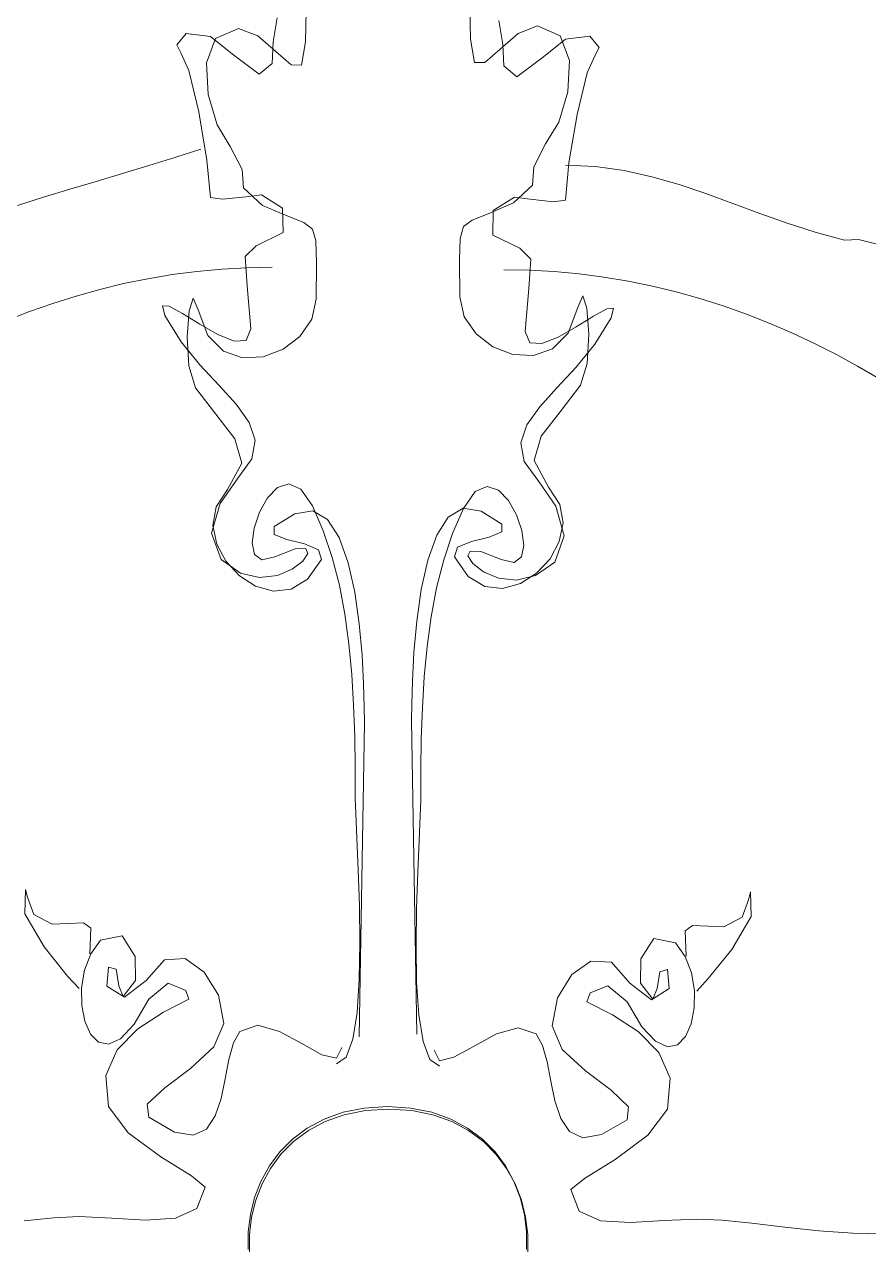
# Model space of a CAD drawing. Header units: centimetres. Extents: x -377343 to 693706, y 194584 to 813780.
# Drawn here: x 152493 to 152528.4, y 498007.1 to 498058.4 of the extents above; entities that cross this region are included whole.
import ezdxf

# ---------------------------------------------------------------- set-up
doc = ezdxf.new("R2010")
doc.units = ezdxf.units.CM
doc.layers.add('PIPA', color=11, linetype='Continuous')
doc.layers.add('TEXT', color=7, linetype='Continuous')

msp = doc.modelspace()

# ---------------------------------------------------------------- linework, layer by layer
at = {"layer": 'PIPA', "lineweight": 35, "extrusion": (0, 0.816497, 0.57735), "elevation": 193451.324}
msp.add_lwpolyline([(-421704.212, -325591.681), (-159560.265, -63447.734), (377343.333, -600351.331), (-158232.47, -1135927.133), (-693706.405, -600453.199), (-454216.825, -360963.619)], dxfattribs=at)
at = {"layer": 'TEXT', "color": 2, "linetype": 'Continuous', "lineweight": 13}
for p, q in [((152503.571, 498058.677), (152503.4, 498057.672)), ((152503.571, 498058.677), (152503.4, 498057.672)), ((152504.751, 498057.674), (152504.779, 498058.959)), ((152504.751, 498057.674), (152504.779, 498058.959)), ((152511.687, 498057.78), (152511.66, 498059.065)), ((152511.687, 498057.78), (152511.66, 498059.065)), ((152500.982, 498057.819), (152501.936, 498058.237)), ((152500.982, 498057.819), (152501.936, 498058.237)), ((152501.936, 498058.237), (152502.748, 498057.919)), ((152501.936, 498058.237), (152502.748, 498057.919)), ((152512.867, 498058.571), (152513.038, 498057.566)), ((152512.867, 498058.571), (152513.038, 498057.566)), ((152514.502, 498058.343), (152513.691, 498058.025)), ((152514.502, 498058.343), (152513.691, 498058.025)), ((152515.456, 498057.925), (152514.502, 498058.343)), ((152515.456, 498057.925), (152514.502, 498058.343)), ((152499.742, 498058.018), (152499.346, 498057.542)), ((152499.742, 498058.018), (152499.346, 498057.542)), ((152500.764, 498057.893), (152499.742, 498058.018)), ((152500.764, 498057.893), (152499.742, 498058.018)), ((152500.601, 498056.785), (152500.982, 498057.819)), ((152500.601, 498056.785), (152500.982, 498057.819)), ((152501.686, 498057.15), (152500.764, 498057.893)), ((152501.686, 498057.15), (152500.764, 498057.893)), ((152502.748, 498057.919), (152503.511, 498057.261)), ((152502.748, 498057.919), (152503.511, 498057.261)), ((152503.4, 498057.672), (152503.354, 498056.767)), ((152503.4, 498057.672), (152503.354, 498056.767)), ((152504.588, 498056.695), (152504.751, 498057.674)), ((152504.588, 498056.695), (152504.751, 498057.674)), ((152511.85, 498056.801), (152511.687, 498057.78)), ((152511.85, 498056.801), (152511.687, 498057.78)), ((152513.691, 498058.025), (152512.928, 498057.367)), ((152513.691, 498058.025), (152512.928, 498057.367)), ((152514.752, 498057.044), (152515.674, 498057.787)), ((152514.752, 498057.044), (152515.674, 498057.787)), ((152515.837, 498056.891), (152515.456, 498057.925)), ((152515.837, 498056.891), (152515.456, 498057.925)), ((152515.674, 498057.787), (152516.696, 498057.912)), ((152515.674, 498057.787), (152516.696, 498057.912)), ((152516.696, 498057.912), (152517.092, 498057.436)), ((152516.696, 498057.912), (152517.092, 498057.436)), ((152499.346, 498057.542), (152499.526, 498057.217)), ((152499.346, 498057.542), (152499.526, 498057.217)), ((152499.526, 498057.217), (152499.862, 498056.473)), ((152499.526, 498057.217), (152499.862, 498056.473)), ((152502.808, 498056.308), (152501.686, 498057.15)), ((152502.808, 498056.308), (152501.686, 498057.15)), ((152503.511, 498057.261), (152504.149, 498056.705)), ((152503.511, 498057.261), (152504.149, 498056.705)), ((152512.928, 498057.367), (152512.289, 498056.811)), ((152512.928, 498057.367), (152512.289, 498056.811)), ((152513.038, 498057.566), (152513.084, 498056.661)), ((152513.038, 498057.566), (152513.084, 498056.661)), ((152517.092, 498057.436), (152516.913, 498057.111)), ((152517.092, 498057.436), (152516.913, 498057.111)), ((152500.663, 498055.464), (152500.601, 498056.785)), ((152500.663, 498055.464), (152500.601, 498056.785)), ((152503.354, 498056.767), (152502.808, 498056.308)), ((152503.354, 498056.767), (152502.808, 498056.308)), ((152504.149, 498056.705), (152504.588, 498056.695)), ((152504.149, 498056.705), (152504.588, 498056.695)), ((152512.289, 498056.811), (152511.85, 498056.801)), ((152512.289, 498056.811), (152511.85, 498056.801)), ((152513.084, 498056.661), (152513.63, 498056.202)), ((152513.084, 498056.661), (152513.63, 498056.202)), ((152513.63, 498056.202), (152514.752, 498057.044)), ((152513.63, 498056.202), (152514.752, 498057.044)), ((152515.775, 498055.57), (152515.837, 498056.891)), ((152515.775, 498055.57), (152515.837, 498056.891)), ((152516.913, 498057.111), (152516.577, 498056.367)), ((152516.913, 498057.111), (152516.577, 498056.367)), ((152499.862, 498056.473), (152500.272, 498054.726)), ((152499.862, 498056.473), (152500.272, 498054.726)), ((152516.577, 498056.367), (152516.167, 498054.62)), ((152516.577, 498056.367), (152516.167, 498054.62)), ((152501.039, 498054.187), (152500.663, 498055.464)), ((152501.039, 498054.187), (152500.663, 498055.464)), ((152515.399, 498054.293), (152515.775, 498055.57)), ((152515.399, 498054.293), (152515.775, 498055.57)), ((152500.272, 498054.726), (152500.618, 498052.704)), ((152500.272, 498054.726), (152500.618, 498052.704)), ((152516.167, 498054.62), (152515.82, 498052.598)), ((152516.167, 498054.62), (152515.82, 498052.598)), ((152501.598, 498053.282), (152501.039, 498054.187)), ((152501.598, 498053.282), (152501.039, 498054.187)), ((152514.84, 498053.388), (152515.399, 498054.293)), ((152514.84, 498053.388), (152515.399, 498054.293)), ((152500.36, 498053.17), (152499.269, 498052.822)), ((152502.099, 498052.315), (152501.598, 498053.282)), ((152502.099, 498052.315), (152501.598, 498053.282)), ((152514.34, 498052.421), (152514.84, 498053.388)), ((152514.34, 498052.421), (152514.84, 498053.388)), ((152499.269, 498052.822), (152498.173, 498052.482)), ((152500.618, 498052.704), (152500.764, 498051.136)), ((152500.618, 498052.704), (152500.764, 498051.136)), ((152515.82, 498052.598), (152515.674, 498051.03)), ((152515.82, 498052.598), (152515.674, 498051.03)), ((152497.072, 498052.146), (152495.968, 498051.813)), ((152498.173, 498052.482), (152497.072, 498052.146)), ((152502.149, 498051.547), (152502.099, 498052.315)), ((152502.149, 498051.547), (152502.099, 498052.315)), ((152514.29, 498051.653), (152514.34, 498052.421)), ((152514.29, 498051.653), (152514.34, 498052.421)), ((152516.929, 498052.433), (152515.674, 498052.494)), ((152518.135, 498052.264), (152516.929, 498052.433)), ((152519.303, 498052.005), (152518.135, 498052.264)), ((152495.968, 498051.813), (152494.864, 498051.479)), ((152502.95, 498050.805), (152502.149, 498051.547)), ((152502.95, 498050.805), (152502.149, 498051.547)), ((152513.489, 498050.911), (152514.29, 498051.653)), ((152513.489, 498050.911), (152514.29, 498051.653)), ((152520.445, 498051.676), (152519.303, 498052.005)), ((152521.572, 498051.298), (152520.445, 498051.676)), ((152493.76, 498051.143), (152492.659, 498050.8)), ((152494.864, 498051.479), (152493.76, 498051.143)), ((152500.764, 498051.136), (152501.269, 498051.065)), ((152500.764, 498051.136), (152501.269, 498051.065)), ((152501.269, 498051.065), (152502.249, 498051.17)), ((152501.269, 498051.065), (152502.249, 498051.17)), ((152502.249, 498051.17), (152502.904, 498051.249)), ((152502.249, 498051.17), (152502.904, 498051.249)), ((152502.904, 498051.249), (152503.796, 498050.694)), ((152502.904, 498051.249), (152503.796, 498050.694)), ((152513.535, 498051.143), (152512.642, 498050.588)), ((152513.535, 498051.143), (152512.642, 498050.588)), ((152514.189, 498051.064), (152513.535, 498051.143)), ((152514.189, 498051.064), (152513.535, 498051.143)), ((152515.169, 498050.959), (152514.189, 498051.064)), ((152515.169, 498050.959), (152514.189, 498051.064)), ((152515.674, 498051.03), (152515.169, 498050.959)), ((152515.674, 498051.03), (152515.169, 498050.959)), ((152522.695, 498050.889), (152521.572, 498051.298)), ((152504.016, 498050.349), (152502.95, 498050.805)), ((152504.016, 498050.349), (152502.95, 498050.805)), ((152503.796, 498050.694), (152503.813, 498049.664)), ((152503.796, 498050.694), (152503.813, 498049.664)), ((152512.423, 498050.455), (152513.489, 498050.911)), ((152512.423, 498050.455), (152513.489, 498050.911)), ((152512.642, 498050.588), (152512.625, 498049.558)), ((152512.642, 498050.588), (152512.625, 498049.558)), ((152523.827, 498050.469), (152522.695, 498050.889)), ((152524.978, 498050.058), (152523.827, 498050.469)), ((152504.684, 498050.084), (152504.016, 498050.349)), ((152504.684, 498050.084), (152504.016, 498050.349)), ((152505.047, 498049.806), (152504.684, 498050.084)), ((152505.047, 498049.806), (152504.684, 498050.084)), ((152511.391, 498049.912), (152511.754, 498050.19)), ((152511.391, 498049.912), (152511.754, 498050.19)), ((152511.754, 498050.19), (152512.423, 498050.455)), ((152511.754, 498050.19), (152512.423, 498050.455)), ((152526.16, 498049.676), (152524.978, 498050.058)), ((152503.813, 498049.664), (152502.679, 498049.109)), ((152503.813, 498049.664), (152502.679, 498049.109)), ((152505.193, 498049.312), (152505.047, 498049.806)), ((152505.193, 498049.312), (152505.047, 498049.806)), ((152511.245, 498049.418), (152511.391, 498049.912)), ((152511.245, 498049.418), (152511.391, 498049.912)), ((152512.625, 498049.558), (152513.76, 498049.003)), ((152512.625, 498049.558), (152513.76, 498049.003)), ((152527.385, 498049.341), (152526.16, 498049.676)), ((152502.679, 498049.109), (152502.22, 498048.655)), ((152502.679, 498049.109), (152502.22, 498048.655)), ((152505.215, 498048.399), (152505.193, 498049.312)), ((152505.215, 498048.399), (152505.193, 498049.312)), ((152511.224, 498048.505), (152511.245, 498049.418)), ((152511.224, 498048.505), (152511.245, 498049.418)), ((152513.76, 498049.003), (152514.219, 498048.549)), ((152513.76, 498049.003), (152514.219, 498048.549)), ((152527.972, 498049.369), (152527.385, 498049.341)), ((152529.374, 498049.024), (152527.972, 498049.369)), ((152502.22, 498048.655), (152502.312, 498047.424)), ((152502.22, 498048.655), (152502.312, 498047.424)), ((152511.237, 498046.97), (152511.224, 498048.505)), ((152511.237, 498046.97), (152511.224, 498048.505)), ((152514.219, 498048.549), (152514.127, 498047.318)), ((152514.219, 498048.549), (152514.127, 498047.318)), ((152499.155, 498047.897), (152500.19, 498048.032)), ((152499.155, 498047.897), (152500.19, 498048.032)), ((152500.19, 498048.032), (152501.235, 498048.13)), ((152500.19, 498048.032), (152501.235, 498048.13)), ((152501.235, 498048.13), (152502.29, 498048.189)), ((152501.235, 498048.13), (152502.29, 498048.189)), ((152502.29, 498048.189), (152503.354, 498048.209)), ((152502.29, 498048.189), (152503.354, 498048.209)), ((152505.202, 498046.864), (152505.215, 498048.399)), ((152505.202, 498046.864), (152505.215, 498048.399)), ((152514.148, 498048.083), (152513.084, 498048.103)), ((152514.148, 498048.083), (152513.084, 498048.103)), ((152515.203, 498048.024), (152514.148, 498048.083)), ((152515.203, 498048.024), (152514.148, 498048.083)), ((152516.248, 498047.926), (152515.203, 498048.024)), ((152516.248, 498047.926), (152515.203, 498048.024)), ((152517.283, 498047.791), (152516.248, 498047.926)), ((152517.283, 498047.791), (152516.248, 498047.926)), ((152496.113, 498047.275), (152497.116, 498047.518)), ((152496.113, 498047.275), (152497.116, 498047.518)), ((152497.116, 498047.518), (152498.131, 498047.725)), ((152497.116, 498047.518), (152498.131, 498047.725)), ((152498.131, 498047.725), (152499.155, 498047.897)), ((152498.131, 498047.725), (152499.155, 498047.897)), ((152502.312, 498047.424), (152502.453, 498045.619)), ((152502.312, 498047.424), (152502.453, 498045.619)), ((152518.308, 498047.619), (152517.283, 498047.791)), ((152518.308, 498047.619), (152517.283, 498047.791)), ((152519.322, 498047.412), (152518.308, 498047.619)), ((152519.322, 498047.412), (152518.308, 498047.619)), ((152520.326, 498047.169), (152519.322, 498047.412)), ((152520.326, 498047.169), (152519.322, 498047.412)), ((152494.139, 498046.687), (152495.12, 498046.997)), ((152494.139, 498046.687), (152495.12, 498046.997)), ((152495.12, 498046.997), (152496.113, 498047.275)), ((152495.12, 498046.997), (152496.113, 498047.275)), ((152499.867, 498046.383), (152500.041, 498046.906)), ((152499.867, 498046.383), (152500.041, 498046.906)), ((152500.041, 498046.906), (152500.247, 498046.413)), ((152500.041, 498046.906), (152500.247, 498046.413)), ((152511.422, 498046.128), (152511.237, 498046.97)), ((152511.422, 498046.128), (152511.237, 498046.97)), ((152514.127, 498047.318), (152513.985, 498045.513)), ((152514.127, 498047.318), (152513.985, 498045.513)), ((152516.398, 498047.012), (152516.191, 498046.519)), ((152516.398, 498047.012), (152516.191, 498046.519)), ((152516.571, 498046.489), (152516.398, 498047.012)), ((152516.571, 498046.489), (152516.398, 498047.012)), ((152521.318, 498046.891), (152520.326, 498047.169)), ((152521.318, 498046.891), (152520.326, 498047.169)), ((152522.299, 498046.581), (152521.318, 498046.891)), ((152522.299, 498046.581), (152521.318, 498046.891)), ((152493.169, 498046.343), (152494.139, 498046.687)), ((152493.169, 498046.343), (152494.139, 498046.687)), ((152499.033, 498046.569), (152498.746, 498046.592)), ((152498.746, 498046.592), (152498.85, 498046.182)), ((152499.033, 498046.569), (152498.746, 498046.592)), ((152498.746, 498046.592), (152498.85, 498046.182)), ((152499.594, 498046.261), (152499.033, 498046.569)), ((152499.594, 498046.261), (152499.033, 498046.569)), ((152499.785, 498045.286), (152499.867, 498046.383)), ((152499.785, 498045.286), (152499.867, 498046.383)), ((152500.247, 498046.413), (152500.654, 498045.334)), ((152500.247, 498046.413), (152500.654, 498045.334)), ((152505.016, 498046.022), (152505.202, 498046.864)), ((152505.016, 498046.022), (152505.202, 498046.864)), ((152516.191, 498046.519), (152515.784, 498045.44)), ((152516.191, 498046.519), (152515.784, 498045.44)), ((152516.653, 498045.392), (152516.571, 498046.489)), ((152516.653, 498045.392), (152516.571, 498046.489)), ((152516.844, 498046.155), (152517.405, 498046.463)), ((152516.844, 498046.155), (152517.405, 498046.463)), ((152517.405, 498046.463), (152517.692, 498046.486)), ((152517.405, 498046.463), (152517.692, 498046.486)), ((152517.692, 498046.486), (152517.588, 498046.076)), ((152517.692, 498046.486), (152517.588, 498046.076)), ((152523.269, 498046.237), (152522.299, 498046.581)), ((152523.269, 498046.237), (152522.299, 498046.581)), ((152492.212, 498045.967), (152493.169, 498046.343)), ((152492.212, 498045.967), (152493.169, 498046.343)), ((152498.85, 498046.182), (152499.53, 498045.078)), ((152498.85, 498046.182), (152499.53, 498045.078)), ((152500.314, 498045.816), (152499.594, 498046.261)), ((152500.314, 498045.816), (152499.594, 498046.261)), ((152504.523, 498045.305), (152505.016, 498046.022)), ((152504.523, 498045.305), (152505.016, 498046.022)), ((152511.916, 498045.411), (152511.422, 498046.128)), ((152511.916, 498045.411), (152511.422, 498046.128)), ((152516.124, 498045.71), (152516.844, 498046.155)), ((152516.124, 498045.71), (152516.844, 498046.155)), ((152517.588, 498046.076), (152516.908, 498044.972)), ((152517.588, 498046.076), (152516.908, 498044.972)), ((152524.227, 498045.861), (152523.269, 498046.237)), ((152524.227, 498045.861), (152523.269, 498046.237)), ((152525.172, 498045.454), (152524.227, 498045.861)), ((152525.172, 498045.454), (152524.227, 498045.861)), ((152501.076, 498045.381), (152500.314, 498045.816)), ((152501.076, 498045.381), (152500.314, 498045.816)), ((152501.764, 498045.105), (152501.076, 498045.381)), ((152501.764, 498045.105), (152501.076, 498045.381)), ((152502.453, 498045.619), (152502.262, 498045.135)), ((152502.453, 498045.619), (152502.262, 498045.135)), ((152512.626, 498044.868), (152511.916, 498045.411)), ((152512.626, 498044.868), (152511.916, 498045.411)), ((152513.985, 498045.513), (152514.177, 498045.029)), ((152513.985, 498045.513), (152514.177, 498045.029)), ((152515.784, 498045.44), (152515.132, 498044.785)), ((152515.784, 498045.44), (152515.132, 498044.785)), ((152515.363, 498045.275), (152516.124, 498045.71)), ((152515.363, 498045.275), (152516.124, 498045.71)), ((152516.584, 498044.166), (152516.653, 498045.392)), ((152516.584, 498044.166), (152516.653, 498045.392)), ((152526.106, 498045.017), (152525.172, 498045.454)), ((152526.106, 498045.017), (152525.172, 498045.454)), ((152499.53, 498045.078), (152500.323, 498044.111)), ((152499.53, 498045.078), (152500.323, 498044.111)), ((152499.854, 498044.06), (152499.785, 498045.286)), ((152499.854, 498044.06), (152499.785, 498045.286)), ((152500.654, 498045.334), (152501.306, 498044.679)), ((152500.654, 498045.334), (152501.306, 498044.679)), ((152502.262, 498045.135), (152501.764, 498045.105)), ((152502.262, 498045.135), (152501.764, 498045.105)), ((152503.812, 498044.762), (152504.523, 498045.305)), ((152503.812, 498044.762), (152504.523, 498045.305)), ((152513.461, 498044.549), (152512.626, 498044.868)), ((152513.461, 498044.549), (152512.626, 498044.868)), ((152514.177, 498045.029), (152514.675, 498044.999)), ((152514.177, 498045.029), (152514.675, 498044.999)), ((152514.675, 498044.999), (152515.363, 498045.275)), ((152514.675, 498044.999), (152515.363, 498045.275)), ((152516.908, 498044.972), (152516.116, 498044.005)), ((152516.908, 498044.972), (152516.116, 498044.005)), ((152527.026, 498044.55), (152526.106, 498045.017)), ((152527.026, 498044.55), (152526.106, 498045.017)), ((152501.306, 498044.679), (152502.112, 498044.398)), ((152501.306, 498044.679), (152502.112, 498044.398)), ((152502.112, 498044.398), (152502.978, 498044.443)), ((152502.112, 498044.398), (152502.978, 498044.443)), ((152502.978, 498044.443), (152503.812, 498044.762)), ((152502.978, 498044.443), (152503.812, 498044.762)), ((152514.327, 498044.504), (152513.461, 498044.549)), ((152514.327, 498044.504), (152513.461, 498044.549)), ((152515.132, 498044.785), (152514.327, 498044.504)), ((152515.132, 498044.785), (152514.327, 498044.504)), ((152527.934, 498044.055), (152527.026, 498044.55)), ((152527.934, 498044.055), (152527.026, 498044.55)), ((152500.134, 498043.148), (152499.854, 498044.06)), ((152500.134, 498043.148), (152499.854, 498044.06)), ((152500.323, 498044.111), (152501.128, 498043.246)), ((152500.323, 498044.111), (152501.128, 498043.246)), ((152516.116, 498044.005), (152515.31, 498043.14)), ((152516.116, 498044.005), (152515.31, 498043.14)), ((152516.304, 498043.254), (152516.584, 498044.166)), ((152516.304, 498043.254), (152516.584, 498044.166)), ((152528.829, 498043.531), (152527.934, 498044.055)), ((152528.829, 498043.531), (152527.934, 498044.055)), ((152500.995, 498042.036), (152500.134, 498043.148)), ((152500.995, 498042.036), (152500.134, 498043.148)), ((152501.128, 498043.246), (152501.848, 498042.452)), ((152501.128, 498043.246), (152501.848, 498042.452)), ((152515.31, 498043.14), (152514.59, 498042.346)), ((152515.31, 498043.14), (152514.59, 498042.346)), ((152515.444, 498042.142), (152516.304, 498043.254)), ((152515.444, 498042.142), (152516.304, 498043.254)), ((152501.848, 498042.452), (152502.383, 498041.694)), ((152501.848, 498042.452), (152502.383, 498041.694)), ((152514.59, 498042.346), (152514.055, 498041.588)), ((152514.59, 498042.346), (152514.055, 498041.588)), ((152501.781, 498041.008), (152500.995, 498042.036)), ((152501.781, 498041.008), (152500.995, 498042.036)), ((152514.657, 498041.114), (152515.444, 498042.142)), ((152514.657, 498041.114), (152515.444, 498042.142)), ((152502.383, 498041.694), (152502.635, 498040.94)), ((152502.383, 498041.694), (152502.635, 498040.94)), ((152514.055, 498041.588), (152513.804, 498040.834)), ((152514.055, 498041.588), (152513.804, 498040.834)), ((152502.082, 498039.981), (152501.781, 498041.008)), ((152502.082, 498039.981), (152501.781, 498041.008)), ((152502.635, 498040.94), (152502.503, 498040.157)), ((152502.635, 498040.94), (152502.503, 498040.157)), ((152513.804, 498040.834), (152513.935, 498040.051)), ((152513.804, 498040.834), (152513.935, 498040.051)), ((152514.356, 498040.087), (152514.657, 498041.114)), ((152514.356, 498040.087), (152514.657, 498041.114)), ((152501.486, 498038.869), (152502.082, 498039.981)), ((152501.486, 498038.869), (152502.082, 498039.981)), ((152502.503, 498040.157), (152501.89, 498039.313)), ((152502.503, 498040.157), (152501.89, 498039.313)), ((152513.935, 498040.051), (152514.548, 498039.207)), ((152513.935, 498040.051), (152514.548, 498039.207)), ((152514.953, 498038.975), (152514.356, 498040.087)), ((152514.953, 498038.975), (152514.356, 498040.087)), ((152501.89, 498039.313), (152501.165, 498038.287)), ((152501.89, 498039.313), (152501.165, 498038.287)), ((152514.548, 498039.207), (152515.274, 498038.181)), ((152514.548, 498039.207), (152515.274, 498038.181)), ((152501.003, 498038.145), (152501.486, 498038.869)), ((152501.003, 498038.145), (152501.486, 498038.869)), ((152503.159, 498038.52), (152503.582, 498038.952)), ((152503.159, 498038.52), (152503.582, 498038.952)), ((152503.582, 498038.952), (152504.058, 498039.11)), ((152503.582, 498038.952), (152504.058, 498039.11)), ((152504.058, 498039.11), (152504.555, 498038.89)), ((152504.058, 498039.11), (152504.555, 498038.89)), ((152504.555, 498038.89), (152505.043, 498038.187)), ((152504.555, 498038.89), (152505.043, 498038.187)), ((152511.883, 498038.784), (152511.395, 498038.081)), ((152511.883, 498038.784), (152511.395, 498038.081)), ((152512.381, 498039.004), (152511.883, 498038.784)), ((152512.381, 498039.004), (152511.883, 498038.784)), ((152512.856, 498038.846), (152512.381, 498039.004)), ((152512.856, 498038.846), (152512.381, 498039.004)), ((152513.28, 498038.414), (152512.856, 498038.846)), ((152513.28, 498038.414), (152512.856, 498038.846)), ((152515.435, 498038.251), (152514.953, 498038.975)), ((152515.435, 498038.251), (152514.953, 498038.975)), ((152501.165, 498038.287), (152500.814, 498037.036)), ((152501.165, 498038.287), (152500.814, 498037.036)), ((152502.819, 498037.919), (152503.159, 498038.52)), ((152502.819, 498037.919), (152503.159, 498038.52)), ((152505.043, 498038.187), (152505.504, 498037.138)), ((152505.043, 498038.187), (152505.504, 498037.138)), ((152513.619, 498037.813), (152513.28, 498038.414)), ((152513.619, 498037.813), (152513.28, 498038.414)), ((152515.274, 498038.181), (152515.624, 498036.929)), ((152515.274, 498038.181), (152515.624, 498036.929)), ((152515.57, 498037.47), (152515.435, 498038.251)), ((152515.57, 498037.47), (152515.435, 498038.251)), ((152500.869, 498037.364), (152501.003, 498038.145)), ((152500.869, 498037.364), (152501.003, 498038.145)), ((152502.595, 498037.254), (152502.819, 498037.919)), ((152502.595, 498037.254), (152502.819, 498037.919)), ((152504.301, 498037.855), (152503.438, 498037.315)), ((152504.301, 498037.855), (152503.438, 498037.315)), ((152505.067, 498037.98), (152504.301, 498037.855)), ((152505.067, 498037.98), (152504.301, 498037.855)), ((152505.686, 498037.612), (152505.067, 498037.98)), ((152505.686, 498037.612), (152505.067, 498037.98)), ((152510.264, 498036.958), (152510.752, 498037.718)), ((152510.264, 498036.958), (152510.752, 498037.718)), ((152510.752, 498037.718), (152511.371, 498038.086)), ((152510.752, 498037.718), (152511.371, 498038.086)), ((152511.395, 498038.081), (152510.934, 498037.032)), ((152511.395, 498038.081), (152510.934, 498037.032)), ((152511.371, 498038.086), (152512.138, 498037.961)), ((152511.371, 498038.086), (152512.138, 498037.961)), ((152512.138, 498037.961), (152513, 498037.421)), ((152512.138, 498037.961), (152513, 498037.421)), ((152513.844, 498037.148), (152513.619, 498037.813)), ((152513.844, 498037.148), (152513.619, 498037.813)), ((152501.025, 498036.583), (152500.869, 498037.364)), ((152501.025, 498036.583), (152500.869, 498037.364)), ((152502.516, 498036.63), (152502.595, 498037.254)), ((152502.516, 498036.63), (152502.595, 498037.254)), ((152503.438, 498037.315), (152503.442, 498036.984)), ((152503.438, 498037.315), (152503.442, 498036.984)), ((152505.504, 498037.138), (152505.879, 498036.024)), ((152505.504, 498037.138), (152505.879, 498036.024)), ((152506.175, 498036.852), (152505.686, 498037.612)), ((152506.175, 498036.852), (152505.686, 498037.612)), ((152513, 498037.421), (152512.997, 498037.09)), ((152513, 498037.421), (152512.997, 498037.09)), ((152513.922, 498036.524), (152513.844, 498037.148)), ((152513.922, 498036.524), (152513.844, 498037.148)), ((152515.414, 498036.69), (152515.57, 498037.47)), ((152515.414, 498036.69), (152515.57, 498037.47)), ((152500.814, 498037.036), (152501.215, 498035.934)), ((152500.814, 498037.036), (152501.215, 498035.934)), ((152502.615, 498036.151), (152502.516, 498036.63)), ((152502.615, 498036.151), (152502.516, 498036.63)), ((152503.442, 498036.984), (152503.977, 498036.771)), ((152503.442, 498036.984), (152503.977, 498036.771)), ((152503.977, 498036.771), (152504.71, 498036.587)), ((152503.977, 498036.771), (152504.71, 498036.587)), ((152506.548, 498035.801), (152506.175, 498036.852)), ((152506.548, 498035.801), (152506.175, 498036.852)), ((152509.891, 498035.907), (152510.264, 498036.958)), ((152509.891, 498035.907), (152510.264, 498036.958)), ((152510.934, 498037.032), (152510.559, 498035.918)), ((152510.934, 498037.032), (152510.559, 498035.918)), ((152511.729, 498036.694), (152511.134, 498036.447)), ((152511.729, 498036.694), (152511.134, 498036.447)), ((152512.461, 498036.878), (152511.729, 498036.694)), ((152512.461, 498036.878), (152511.729, 498036.694)), ((152512.997, 498037.09), (152512.461, 498036.878)), ((152512.997, 498037.09), (152512.461, 498036.878)), ((152515.025, 498035.966), (152515.414, 498036.69)), ((152515.025, 498035.966), (152515.414, 498036.69)), ((152515.624, 498036.929), (152515.224, 498035.828)), ((152515.624, 498036.929), (152515.224, 498035.828)), ((152501.414, 498035.86), (152501.025, 498036.583)), ((152501.414, 498035.86), (152501.025, 498036.583)), ((152502.921, 498035.922), (152502.615, 498036.151)), ((152502.921, 498035.922), (152502.615, 498036.151)), ((152504.328, 498036.381), (152503.467, 498036.047)), ((152504.328, 498036.381), (152503.467, 498036.047)), ((152504.772, 498036.396), (152504.328, 498036.381)), ((152504.772, 498036.396), (152504.328, 498036.381)), ((152504.65, 498035.87), (152504.86, 498036.193)), ((152504.65, 498035.87), (152504.86, 498036.193)), ((152504.71, 498036.587), (152505.304, 498036.341)), ((152504.71, 498036.587), (152505.304, 498036.341)), ((152504.86, 498036.193), (152504.772, 498036.396)), ((152504.86, 498036.193), (152504.772, 498036.396)), ((152505.304, 498036.341), (152505.427, 498035.941)), ((152505.304, 498036.341), (152505.427, 498035.941)), ((152511.134, 498036.447), (152511.011, 498036.047)), ((152511.134, 498036.447), (152511.011, 498036.047)), ((152511.579, 498036.087), (152511.666, 498036.29)), ((152511.579, 498036.087), (152511.666, 498036.29)), ((152511.666, 498036.29), (152512.111, 498036.275)), ((152511.666, 498036.29), (152512.111, 498036.275)), ((152512.111, 498036.275), (152512.971, 498035.941)), ((152512.111, 498036.275), (152512.971, 498035.941)), ((152513.824, 498036.045), (152513.922, 498036.524)), ((152513.824, 498036.045), (152513.922, 498036.524)), ((152501.215, 498035.934), (152502.022, 498035.367)), ((152501.215, 498035.934), (152502.022, 498035.367)), ((152501.978, 498035.251), (152501.414, 498035.86)), ((152501.978, 498035.251), (152501.414, 498035.86)), ((152503.467, 498036.047), (152502.921, 498035.922)), ((152503.467, 498036.047), (152502.921, 498035.922)), ((152504.202, 498035.527), (152504.65, 498035.87)), ((152504.202, 498035.527), (152504.65, 498035.87)), ((152505.427, 498035.941), (152504.845, 498035.114)), ((152505.427, 498035.941), (152504.845, 498035.114)), ((152505.879, 498036.024), (152506.177, 498034.854)), ((152505.879, 498036.024), (152506.177, 498034.854)), ((152506.82, 498034.562), (152506.548, 498035.801)), ((152506.82, 498034.562), (152506.548, 498035.801)), ((152509.618, 498034.668), (152509.891, 498035.907)), ((152509.618, 498034.668), (152509.891, 498035.907)), ((152510.559, 498035.918), (152510.261, 498034.748)), ((152510.559, 498035.918), (152510.261, 498034.748)), ((152511.011, 498036.047), (152511.593, 498035.22)), ((152511.011, 498036.047), (152511.593, 498035.22)), ((152511.788, 498035.764), (152511.579, 498036.087)), ((152511.788, 498035.764), (152511.579, 498036.087)), ((152512.236, 498035.421), (152511.788, 498035.764)), ((152512.236, 498035.421), (152511.788, 498035.764)), ((152512.971, 498035.941), (152513.517, 498035.815)), ((152512.971, 498035.941), (152513.517, 498035.815)), ((152513.517, 498035.815), (152513.824, 498036.045)), ((152513.517, 498035.815), (152513.824, 498036.045)), ((152515.224, 498035.828), (152514.416, 498035.261)), ((152515.224, 498035.828), (152514.416, 498035.261)), ((152514.46, 498035.357), (152515.025, 498035.966)), ((152514.46, 498035.357), (152515.025, 498035.966)), ((152502.661, 498034.815), (152501.978, 498035.251)), ((152502.661, 498034.815), (152501.978, 498035.251)), ((152502.022, 498035.367), (152502.829, 498035.177)), ((152502.022, 498035.367), (152502.829, 498035.177)), ((152502.829, 498035.177), (152503.575, 498035.263)), ((152502.829, 498035.177), (152503.575, 498035.263)), ((152503.575, 498035.263), (152504.202, 498035.527)), ((152503.575, 498035.263), (152504.202, 498035.527)), ((152504.845, 498035.114), (152504.152, 498034.689)), ((152504.845, 498035.114), (152504.152, 498034.689)), ((152511.593, 498035.22), (152512.286, 498034.795)), ((152511.593, 498035.22), (152512.286, 498034.795)), ((152512.863, 498035.157), (152512.236, 498035.421)), ((152512.863, 498035.157), (152512.236, 498035.421)), ((152513.609, 498035.071), (152512.863, 498035.157)), ((152513.609, 498035.071), (152512.863, 498035.157)), ((152514.416, 498035.261), (152513.609, 498035.071)), ((152514.416, 498035.261), (152513.609, 498035.071)), ((152513.777, 498034.921), (152514.46, 498035.357)), ((152513.777, 498034.921), (152514.46, 498035.357)), ((152503.405, 498034.608), (152502.661, 498034.815)), ((152503.405, 498034.608), (152502.661, 498034.815)), ((152504.152, 498034.689), (152503.405, 498034.608)), ((152504.152, 498034.689), (152503.405, 498034.608)), ((152506.177, 498034.854), (152506.407, 498033.639)), ((152506.177, 498034.854), (152506.407, 498033.639)), ((152509.43, 498033.34), (152509.618, 498034.668)), ((152509.43, 498033.34), (152509.618, 498034.668)), ((152510.261, 498034.748), (152510.031, 498033.533)), ((152510.261, 498034.748), (152510.031, 498033.533)), ((152512.286, 498034.795), (152513.033, 498034.714)), ((152512.286, 498034.795), (152513.033, 498034.714)), ((152513.033, 498034.714), (152513.777, 498034.921)), ((152513.033, 498034.714), (152513.777, 498034.921)), ((152507.009, 498033.234), (152506.82, 498034.562)), ((152507.009, 498033.234), (152506.82, 498034.562)), ((152506.407, 498033.639), (152506.578, 498032.387)), ((152506.407, 498033.639), (152506.578, 498032.387)), ((152507.128, 498031.92), (152507.009, 498033.234)), ((152507.128, 498031.92), (152507.009, 498033.234)), ((152509.31, 498032.026), (152509.43, 498033.34)), ((152509.31, 498032.026), (152509.43, 498033.34)), ((152510.031, 498033.533), (152509.861, 498032.281)), ((152510.031, 498033.533), (152509.861, 498032.281)), ((152506.578, 498032.387), (152506.697, 498031.109)), ((152506.578, 498032.387), (152506.697, 498031.109)), ((152509.244, 498030.827), (152509.31, 498032.026)), ((152509.244, 498030.827), (152509.31, 498032.026)), ((152509.861, 498032.281), (152509.741, 498031.003)), ((152509.861, 498032.281), (152509.741, 498031.003)), ((152507.194, 498030.721), (152507.128, 498031.92)), ((152507.194, 498030.721), (152507.128, 498031.92)), ((152506.697, 498031.109), (152506.775, 498029.812)), ((152506.697, 498031.109), (152506.775, 498029.812)), ((152509.741, 498031.003), (152509.663, 498029.706)), ((152509.741, 498031.003), (152509.663, 498029.706)), ((152507.223, 498029.738), (152507.194, 498030.721)), ((152507.223, 498029.738), (152507.194, 498030.721)), ((152509.216, 498029.844), (152509.244, 498030.827)), ((152509.216, 498029.844), (152509.244, 498030.827)), ((152506.775, 498029.812), (152506.82, 498028.508)), ((152506.775, 498029.812), (152506.82, 498028.508)), ((152507.229, 498029.072), (152507.223, 498029.738)), ((152507.229, 498029.072), (152507.223, 498029.738)), ((152509.21, 498029.178), (152509.216, 498029.844)), ((152509.21, 498029.178), (152509.216, 498029.844)), ((152509.663, 498029.706), (152509.619, 498028.402)), ((152509.663, 498029.706), (152509.619, 498028.402)), ((152507.003, 498015.897), (152507.229, 498029.072)), ((152507.003, 498015.897), (152507.229, 498029.072)), ((152509.435, 498016.003), (152509.21, 498029.178)), ((152509.435, 498016.003), (152509.21, 498029.178)), ((152506.82, 498028.508), (152506.84, 498027.205)), ((152506.82, 498028.508), (152506.84, 498027.205)), ((152509.619, 498028.402), (152509.598, 498027.099)), ((152509.619, 498028.402), (152509.598, 498027.099)), ((152506.84, 498027.205), (152506.845, 498025.913)), ((152506.84, 498027.205), (152506.845, 498025.913)), ((152509.598, 498027.099), (152509.593, 498025.806)), ((152509.598, 498027.099), (152509.593, 498025.806)), ((152506.845, 498025.913), (152506.866, 498025.272)), ((152506.845, 498025.913), (152506.866, 498025.272)), ((152509.593, 498025.806), (152509.573, 498025.166)), ((152509.593, 498025.806), (152509.573, 498025.166)), ((152506.866, 498025.272), (152506.914, 498024.234)), ((152506.866, 498025.272), (152506.914, 498024.234)), ((152509.573, 498025.166), (152509.524, 498024.128)), ((152509.573, 498025.166), (152509.524, 498024.128)), ((152506.914, 498024.234), (152506.973, 498022.909)), ((152506.914, 498024.234), (152506.973, 498022.909)), ((152509.524, 498024.128), (152509.466, 498022.803)), ((152509.524, 498024.128), (152509.466, 498022.803)), ((152506.973, 498022.909), (152507.022, 498021.405)), ((152506.973, 498022.909), (152507.022, 498021.405)), ((152509.466, 498022.803), (152509.417, 498021.299)), ((152509.466, 498022.803), (152509.417, 498021.299)), ((152492.966, 498021.053), (152492.994, 498022.084)), ((152492.966, 498021.053), (152492.994, 498022.084)), ((152492.994, 498022.084), (152493.086, 498021.754)), ((152492.994, 498022.084), (152493.086, 498021.754)), ((152493.086, 498021.754), (152493.353, 498021.025)), ((152493.086, 498021.754), (152493.353, 498021.025)), ((152523.444, 498021.978), (152523.352, 498021.648)), ((152523.444, 498021.978), (152523.352, 498021.648)), ((152523.472, 498020.947), (152523.444, 498021.978)), ((152523.472, 498020.947), (152523.444, 498021.978)), ((152507.022, 498021.405), (152507.042, 498019.832)), ((152507.022, 498021.405), (152507.042, 498019.832)), ((152509.417, 498021.299), (152509.396, 498019.726)), ((152509.417, 498021.299), (152509.396, 498019.726)), ((152523.352, 498021.648), (152523.085, 498020.919)), ((152523.352, 498021.648), (152523.085, 498020.919)), ((152493.783, 498019.663), (152492.966, 498021.053)), ((152493.783, 498019.663), (152492.966, 498021.053)), ((152493.353, 498021.025), (152494.121, 498020.62)), ((152493.353, 498021.025), (152494.121, 498020.62)), ((152523.085, 498020.919), (152522.318, 498020.514)), ((152523.085, 498020.919), (152522.318, 498020.514)), ((152522.656, 498019.557), (152523.472, 498020.947)), ((152522.656, 498019.557), (152523.472, 498020.947)), ((152494.121, 498020.62), (152495.43, 498020.674)), ((152494.121, 498020.62), (152495.43, 498020.674)), ((152495.43, 498020.674), (152495.739, 498020.453)), ((152495.43, 498020.674), (152495.739, 498020.453)), ((152495.739, 498020.453), (152495.697, 498019.381)), ((152495.739, 498020.453), (152495.697, 498019.381)), ((152521.008, 498020.568), (152520.7, 498020.347)), ((152521.008, 498020.568), (152520.7, 498020.347)), ((152520.7, 498020.347), (152520.741, 498019.275)), ((152520.7, 498020.347), (152520.741, 498019.275)), ((152522.318, 498020.514), (152521.008, 498020.568)), ((152522.318, 498020.514), (152521.008, 498020.568)), ((152495.735, 498019.374), (152496.147, 498019.944)), ((152495.735, 498019.374), (152496.147, 498019.944)), ((152496.147, 498019.944), (152497.052, 498020.132)), ((152496.147, 498019.944), (152497.052, 498020.132)), ((152497.052, 498020.132), (152497.607, 498019.269)), ((152497.052, 498020.132), (152497.607, 498019.269)), ((152507.042, 498019.832), (152507.015, 498018.299)), ((152507.042, 498019.832), (152507.015, 498018.299)), ((152509.396, 498019.726), (152509.423, 498018.193)), ((152509.396, 498019.726), (152509.423, 498018.193)), ((152519.386, 498020.026), (152518.831, 498019.163)), ((152519.386, 498020.026), (152518.831, 498019.163)), ((152520.291, 498019.838), (152519.386, 498020.026)), ((152520.291, 498019.838), (152519.386, 498020.026)), ((152520.703, 498019.268), (152520.291, 498019.838)), ((152520.703, 498019.268), (152520.291, 498019.838)), ((152494.768, 498018.442), (152493.783, 498019.663)), ((152494.768, 498018.442), (152493.783, 498019.663)), ((152495.474, 498018.687), (152495.735, 498019.374)), ((152495.474, 498018.687), (152495.735, 498019.374)), ((152497.607, 498019.269), (152497.611, 498018.255)), ((152497.607, 498019.269), (152497.611, 498018.255)), ((152520.964, 498018.581), (152520.703, 498019.268)), ((152520.964, 498018.581), (152520.703, 498019.268)), ((152521.67, 498018.336), (152522.656, 498019.557)), ((152521.67, 498018.336), (152522.656, 498019.557)), ((152495.354, 498017.945), (152495.474, 498018.687)), ((152495.354, 498017.945), (152495.474, 498018.687)), ((152496.485, 498018.818), (152496.419, 498018.022)), ((152496.485, 498018.818), (152496.419, 498018.022)), ((152496.804, 498018.73), (152496.485, 498018.818)), ((152496.804, 498018.73), (152496.485, 498018.818)), ((152496.922, 498018.03), (152496.804, 498018.73)), ((152496.922, 498018.03), (152496.804, 498018.73)), ((152498.062, 498018.255), (152498.834, 498019.127)), ((152498.062, 498018.255), (152498.834, 498019.127)), ((152498.834, 498019.127), (152499.698, 498019.178)), ((152498.834, 498019.127), (152499.698, 498019.178)), ((152499.698, 498019.178), (152500.502, 498018.612)), ((152499.698, 498019.178), (152500.502, 498018.612)), ((152516.741, 498019.072), (152515.936, 498018.506)), ((152516.741, 498019.072), (152515.936, 498018.506)), ((152517.605, 498019.021), (152516.741, 498019.072)), ((152517.605, 498019.021), (152516.741, 498019.072)), ((152518.377, 498018.149), (152517.605, 498019.021)), ((152518.377, 498018.149), (152517.605, 498019.021)), ((152518.831, 498019.163), (152518.827, 498018.149)), ((152518.831, 498019.163), (152518.827, 498018.149)), ((152519.635, 498018.624), (152519.953, 498018.712)), ((152519.635, 498018.624), (152519.953, 498018.712)), ((152519.953, 498018.712), (152520.02, 498017.916)), ((152519.953, 498018.712), (152520.02, 498017.916)), ((152495.247, 498017.917), (152494.768, 498018.442)), ((152495.247, 498017.917), (152494.768, 498018.442)), ((152497.611, 498018.255), (152497.103, 498017.583)), ((152497.611, 498018.255), (152497.103, 498017.583)), ((152497.153, 498017.55), (152498.062, 498018.255)), ((152497.153, 498017.55), (152498.062, 498018.255)), ((152500.502, 498018.612), (152501.096, 498017.636)), ((152500.502, 498018.612), (152501.096, 498017.636)), ((152507.015, 498018.299), (152506.922, 498016.917)), ((152507.015, 498018.299), (152506.922, 498016.917)), ((152509.423, 498018.193), (152509.516, 498016.811)), ((152509.423, 498018.193), (152509.516, 498016.811)), ((152515.936, 498018.506), (152515.343, 498017.529)), ((152515.936, 498018.506), (152515.343, 498017.529)), ((152519.517, 498017.924), (152519.635, 498018.624)), ((152519.517, 498017.924), (152519.635, 498018.624)), ((152521.084, 498017.839), (152520.964, 498018.581)), ((152521.084, 498017.839), (152520.964, 498018.581)), ((152521.192, 498017.811), (152521.67, 498018.336)), ((152521.192, 498017.811), (152521.67, 498018.336)), ((152495.364, 498017.21), (152495.354, 498017.945)), ((152495.364, 498017.21), (152495.354, 498017.945)), ((152496.419, 498018.022), (152497.153, 498017.55)), ((152496.419, 498018.022), (152497.153, 498017.55)), ((152497.103, 498017.583), (152496.922, 498018.03)), ((152497.103, 498017.583), (152496.922, 498018.03)), ((152498.988, 498018.143), (152498.174, 498017.467)), ((152498.988, 498018.143), (152498.174, 498017.467)), ((152499.726, 498017.842), (152498.988, 498018.143)), ((152499.726, 498017.842), (152498.988, 498018.143)), ((152499.863, 498017.467), (152499.726, 498017.842)), ((152499.863, 498017.467), (152499.726, 498017.842)), ((152516.575, 498017.361), (152516.712, 498017.736)), ((152516.575, 498017.361), (152516.712, 498017.736)), ((152516.712, 498017.736), (152517.451, 498018.037)), ((152516.712, 498017.736), (152517.451, 498018.037)), ((152517.451, 498018.037), (152518.264, 498017.361)), ((152517.451, 498018.037), (152518.264, 498017.361)), ((152519.286, 498017.444), (152518.377, 498018.149)), ((152519.286, 498017.444), (152518.377, 498018.149)), ((152518.827, 498018.149), (152519.335, 498017.477)), ((152518.827, 498018.149), (152519.335, 498017.477)), ((152520.02, 498017.916), (152519.286, 498017.444)), ((152520.02, 498017.916), (152519.286, 498017.444)), ((152519.335, 498017.477), (152519.517, 498017.924)), ((152519.335, 498017.477), (152519.517, 498017.924)), ((152521.075, 498017.104), (152521.084, 498017.839)), ((152521.075, 498017.104), (152521.084, 498017.839)), ((152495.493, 498016.544), (152495.364, 498017.21)), ((152495.493, 498016.544), (152495.364, 498017.21)), ((152498.174, 498017.467), (152497.554, 498016.418)), ((152498.174, 498017.467), (152497.554, 498016.418)), ((152498.788, 498016.923), (152499.863, 498017.467)), ((152498.788, 498016.923), (152499.863, 498017.467)), ((152501.096, 498017.636), (152501.327, 498016.454)), ((152501.096, 498017.636), (152501.327, 498016.454)), ((152515.343, 498017.529), (152515.111, 498016.348)), ((152515.343, 498017.529), (152515.111, 498016.348)), ((152517.65, 498016.817), (152516.575, 498017.361)), ((152517.65, 498016.817), (152516.575, 498017.361)), ((152518.264, 498017.361), (152518.885, 498016.312)), ((152518.264, 498017.361), (152518.885, 498016.312)), ((152497.718, 498016.222), (152498.788, 498016.923)), ((152497.718, 498016.222), (152498.788, 498016.923)), ((152506.922, 498016.917), (152506.744, 498015.794)), ((152506.922, 498016.917), (152506.744, 498015.794)), ((152509.516, 498016.811), (152509.694, 498015.688)), ((152509.516, 498016.811), (152509.694, 498015.688)), ((152518.721, 498016.116), (152517.65, 498016.817)), ((152518.721, 498016.116), (152517.65, 498016.817)), ((152520.946, 498016.438), (152521.075, 498017.104)), ((152520.946, 498016.438), (152521.075, 498017.104)), ((152495.73, 498016.009), (152495.493, 498016.544)), ((152495.73, 498016.009), (152495.493, 498016.544)), ((152496.847, 498015.343), (152497.718, 498016.222)), ((152496.847, 498015.343), (152497.718, 498016.222)), ((152497.554, 498016.418), (152496.988, 498015.81)), ((152497.554, 498016.418), (152496.988, 498015.81)), ((152501.327, 498016.454), (152500.902, 498015.471)), ((152501.327, 498016.454), (152500.902, 498015.471)), ((152501.727, 498015.636), (152502.003, 498016.116)), ((152501.727, 498015.636), (152502.003, 498016.116)), ((152502.003, 498016.116), (152502.75, 498016.379)), ((152502.003, 498016.116), (152502.75, 498016.379)), ((152502.75, 498016.379), (152503.663, 498016.116)), ((152502.75, 498016.379), (152503.663, 498016.116)), ((152503.663, 498016.116), (152504.607, 498015.609)), ((152503.663, 498016.116), (152504.607, 498015.609)), ((152513.688, 498016.272), (152512.775, 498016.01)), ((152513.688, 498016.272), (152512.775, 498016.01)), ((152514.435, 498016.01), (152513.688, 498016.272)), ((152514.435, 498016.01), (152513.688, 498016.272)), ((152515.111, 498016.348), (152515.536, 498015.365)), ((152515.111, 498016.348), (152515.536, 498015.365)), ((152519.591, 498015.237), (152518.721, 498016.116)), ((152519.591, 498015.237), (152518.721, 498016.116)), ((152518.885, 498016.312), (152519.45, 498015.704)), ((152518.885, 498016.312), (152519.45, 498015.704)), ((152520.708, 498015.903), (152520.946, 498016.438)), ((152520.708, 498015.903), (152520.946, 498016.438)), ((152496.066, 498015.667), (152495.73, 498016.009)), ((152496.066, 498015.667), (152495.73, 498016.009)), ((152496.489, 498015.58), (152496.066, 498015.667)), ((152496.489, 498015.58), (152496.066, 498015.667)), ((152496.988, 498015.81), (152496.489, 498015.58)), ((152496.988, 498015.81), (152496.489, 498015.58)), ((152501.539, 498014.941), (152501.727, 498015.636)), ((152501.539, 498014.941), (152501.727, 498015.636)), ((152504.607, 498015.609), (152505.448, 498015.14)), ((152504.607, 498015.609), (152505.448, 498015.14)), ((152506.744, 498015.794), (152506.462, 498015.04)), ((152506.744, 498015.794), (152506.462, 498015.04)), ((152509.694, 498015.688), (152509.976, 498014.934)), ((152509.694, 498015.688), (152509.976, 498014.934)), ((152512.775, 498016.01), (152511.831, 498015.503)), ((152512.775, 498016.01), (152511.831, 498015.503)), ((152514.711, 498015.53), (152514.435, 498016.01)), ((152514.711, 498015.53), (152514.435, 498016.01)), ((152519.45, 498015.704), (152519.95, 498015.474)), ((152519.45, 498015.704), (152519.95, 498015.474)), ((152520.373, 498015.561), (152520.708, 498015.903)), ((152520.373, 498015.561), (152520.708, 498015.903)), ((152496.372, 498014.264), (152496.847, 498015.343)), ((152496.372, 498014.264), (152496.847, 498015.343)), ((152500.902, 498015.471), (152499.926, 498014.564)), ((152500.902, 498015.471), (152499.926, 498014.564)), ((152505.448, 498015.14), (152506.051, 498014.99)), ((152505.448, 498015.14), (152506.051, 498014.99)), ((152506.051, 498014.99), (152506.282, 498015.44)), ((152506.051, 498014.99), (152506.282, 498015.44)), ((152510.387, 498014.884), (152510.156, 498015.334)), ((152510.387, 498014.884), (152510.156, 498015.334)), ((152511.831, 498015.503), (152510.99, 498015.034)), ((152511.831, 498015.503), (152510.99, 498015.034)), ((152514.899, 498014.835), (152514.711, 498015.53)), ((152514.899, 498014.835), (152514.711, 498015.53)), ((152515.536, 498015.365), (152516.513, 498014.458)), ((152515.536, 498015.365), (152516.513, 498014.458)), ((152520.067, 498014.158), (152519.591, 498015.237)), ((152520.067, 498014.158), (152519.591, 498015.237)), ((152519.95, 498015.474), (152520.373, 498015.561)), ((152519.95, 498015.474), (152520.373, 498015.561)), ((152501.386, 498014.131), (152501.539, 498014.941)), ((152501.386, 498014.131), (152501.539, 498014.941)), ((152506.462, 498015.04), (152506.057, 498014.764)), ((152506.462, 498015.04), (152506.057, 498014.764)), ((152509.976, 498014.934), (152510.382, 498014.658)), ((152509.976, 498014.934), (152510.382, 498014.658)), ((152510.99, 498015.034), (152510.387, 498014.884)), ((152510.99, 498015.034), (152510.387, 498014.884)), ((152515.053, 498014.025), (152514.899, 498014.835)), ((152515.053, 498014.025), (152514.899, 498014.835)), ((152496.485, 498012.963), (152496.372, 498014.264)), ((152496.485, 498012.963), (152496.372, 498014.264)), ((152499.926, 498014.564), (152498.846, 498013.754)), ((152499.926, 498014.564), (152498.846, 498013.754)), ((152501.213, 498013.306), (152501.386, 498014.131)), ((152501.213, 498013.306), (152501.386, 498014.131)), ((152516.513, 498014.458), (152517.592, 498013.648)), ((152516.513, 498014.458), (152517.592, 498013.648)), ((152519.953, 498012.857), (152520.067, 498014.158)), ((152519.953, 498012.857), (152520.067, 498014.158)), ((152498.846, 498013.754), (152498.113, 498013.063)), ((152498.846, 498013.754), (152498.113, 498013.063)), ((152515.226, 498013.2), (152515.053, 498014.025)), ((152515.226, 498013.2), (152515.053, 498014.025)), ((152517.592, 498013.648), (152518.325, 498012.957)), ((152517.592, 498013.648), (152518.325, 498012.957)), ((152498.113, 498013.063), (152498.174, 498012.512)), ((152498.113, 498013.063), (152498.174, 498012.512)), ((152500.966, 498012.569), (152501.213, 498013.306)), ((152500.966, 498012.569), (152501.213, 498013.306)), ((152515.472, 498012.463), (152515.226, 498013.2)), ((152515.472, 498012.463), (152515.226, 498013.2)), ((152497.309, 498011.865), (152496.485, 498012.963)), ((152497.309, 498011.865), (152496.485, 498012.963)), ((152500.593, 498012.02), (152500.966, 498012.569)), ((152500.593, 498012.02), (152500.966, 498012.569)), ((152505.54, 498012.437), (152506.337, 498012.721)), ((152505.54, 498012.437), (152506.337, 498012.721)), ((152505.586, 498012.331), (152506.383, 498012.615)), ((152505.586, 498012.331), (152506.383, 498012.615)), ((152506.337, 498012.721), (152507.223, 498012.9)), ((152506.337, 498012.721), (152507.223, 498012.9)), ((152506.383, 498012.615), (152507.269, 498012.794)), ((152506.383, 498012.615), (152507.269, 498012.794)), ((152507.223, 498012.9), (152508.197, 498012.963)), ((152507.223, 498012.9), (152508.197, 498012.963)), ((152507.269, 498012.794), (152508.243, 498012.857)), ((152507.269, 498012.794), (152508.243, 498012.857)), ((152508.197, 498012.963), (152508.197, 498012.963)), ((152508.197, 498012.963), (152509.171, 498012.9)), ((152508.197, 498012.963), (152508.197, 498012.963)), ((152508.197, 498012.963), (152509.171, 498012.9)), ((152508.243, 498012.857), (152508.243, 498012.857)), ((152508.243, 498012.857), (152509.217, 498012.794)), ((152508.243, 498012.857), (152508.243, 498012.857)), ((152508.243, 498012.857), (152509.217, 498012.794)), ((152509.171, 498012.9), (152510.056, 498012.721)), ((152509.171, 498012.9), (152510.056, 498012.721)), ((152509.217, 498012.794), (152510.102, 498012.615)), ((152509.217, 498012.794), (152510.102, 498012.615)), ((152510.056, 498012.721), (152510.853, 498012.436)), ((152510.056, 498012.721), (152510.853, 498012.436)), ((152510.102, 498012.615), (152510.899, 498012.33)), ((152510.102, 498012.615), (152510.899, 498012.33)), ((152518.325, 498012.957), (152518.264, 498012.406)), ((152518.325, 498012.957), (152518.264, 498012.406)), ((152519.13, 498011.759), (152519.953, 498012.857)), ((152519.13, 498011.759), (152519.953, 498012.857)), ((152498.174, 498012.512), (152499.251, 498011.891)), ((152498.174, 498012.512), (152499.251, 498011.891)), ((152500.039, 498011.76), (152500.593, 498012.02)), ((152500.039, 498011.76), (152500.593, 498012.02)), ((152504.212, 498011.596), (152504.832, 498012.058)), ((152504.212, 498011.596), (152504.832, 498012.058)), ((152504.832, 498012.058), (152505.54, 498012.437)), ((152504.832, 498012.058), (152505.54, 498012.437)), ((152504.878, 498011.952), (152505.586, 498012.331)), ((152504.878, 498011.952), (152505.586, 498012.331)), ((152510.853, 498012.436), (152511.562, 498012.057)), ((152510.853, 498012.436), (152511.562, 498012.057)), ((152510.899, 498012.33), (152511.607, 498011.951)), ((152510.899, 498012.33), (152511.607, 498011.951)), ((152511.562, 498012.057), (152512.181, 498011.596)), ((152511.562, 498012.057), (152512.181, 498011.596)), ((152515.845, 498011.914), (152515.472, 498012.463)), ((152515.845, 498011.914), (152515.472, 498012.463)), ((152518.264, 498012.406), (152517.187, 498011.785)), ((152518.264, 498012.406), (152517.187, 498011.785)), ((152498.681, 498010.851), (152497.309, 498011.865)), ((152498.681, 498010.851), (152497.309, 498011.865)), ((152499.251, 498011.891), (152500.039, 498011.76)), ((152499.251, 498011.891), (152500.039, 498011.76)), ((152503.681, 498011.063), (152504.212, 498011.596)), ((152503.681, 498011.063), (152504.212, 498011.596)), ((152504.258, 498011.49), (152504.878, 498011.952)), ((152504.258, 498011.49), (152504.878, 498011.952)), ((152511.607, 498011.951), (152512.227, 498011.49)), ((152511.607, 498011.951), (152512.227, 498011.49)), ((152512.181, 498011.596), (152512.713, 498011.062)), ((152512.181, 498011.596), (152512.713, 498011.062)), ((152516.399, 498011.654), (152515.845, 498011.914)), ((152516.399, 498011.654), (152515.845, 498011.914)), ((152517.187, 498011.785), (152516.399, 498011.654)), ((152517.187, 498011.785), (152516.399, 498011.654)), ((152517.757, 498010.745), (152519.13, 498011.759)), ((152517.757, 498010.745), (152519.13, 498011.759)), ((152503.238, 498010.468), (152503.681, 498011.063)), ((152503.238, 498010.468), (152503.681, 498011.063)), ((152503.726, 498010.957), (152504.258, 498011.49)), ((152503.726, 498010.957), (152504.258, 498011.49)), ((152512.227, 498011.49), (152512.758, 498010.956)), ((152512.227, 498011.49), (152512.758, 498010.956)), ((152512.713, 498011.062), (152513.155, 498010.467)), ((152512.713, 498011.062), (152513.155, 498010.467)), ((152499.969, 498010.049), (152498.681, 498010.851)), ((152499.969, 498010.049), (152498.681, 498010.851)), ((152503.284, 498010.362), (152503.726, 498010.957)), ((152503.284, 498010.362), (152503.726, 498010.957)), ((152512.758, 498010.956), (152513.201, 498010.361)), ((152512.758, 498010.956), (152513.201, 498010.361)), ((152516.469, 498009.943), (152517.757, 498010.745)), ((152516.469, 498009.943), (152517.757, 498010.745)), ((152500.539, 498009.584), (152499.969, 498010.049)), ((152500.539, 498009.584), (152499.969, 498010.049)), ((152502.883, 498009.823), (152503.238, 498010.468)), ((152502.883, 498009.823), (152503.238, 498010.468)), ((152502.929, 498009.717), (152503.284, 498010.362)), ((152502.929, 498009.717), (152503.284, 498010.362)), ((152513.155, 498010.467), (152513.51, 498009.822)), ((152513.155, 498010.467), (152513.51, 498009.822)), ((152513.201, 498010.361), (152513.555, 498009.716)), ((152513.201, 498010.361), (152513.555, 498009.716)), ((152500.194, 498008.677), (152500.539, 498009.584)), ((152500.194, 498008.677), (152500.539, 498009.584)), ((152502.618, 498009.139), (152502.883, 498009.823)), ((152502.618, 498009.139), (152502.883, 498009.823)), ((152502.663, 498009.033), (152502.929, 498009.717)), ((152502.663, 498009.033), (152502.929, 498009.717)), ((152513.51, 498009.822), (152513.775, 498009.138)), ((152513.51, 498009.822), (152513.775, 498009.138)), ((152513.555, 498009.716), (152513.821, 498009.032)), ((152513.555, 498009.716), (152513.821, 498009.032)), ((152515.899, 498009.478), (152516.469, 498009.943)), ((152515.899, 498009.478), (152516.469, 498009.943)), ((152516.244, 498008.571), (152515.899, 498009.478)), ((152516.244, 498008.571), (152515.899, 498009.478)), ((152502.441, 498008.428), (152502.618, 498009.139)), ((152502.441, 498008.428), (152502.618, 498009.139)), ((152502.486, 498008.322), (152502.663, 498009.033)), ((152502.486, 498008.322), (152502.663, 498009.033)), ((152513.775, 498009.138), (152513.952, 498008.427)), ((152513.775, 498009.138), (152513.952, 498008.427)), ((152513.821, 498009.032), (152513.998, 498008.321)), ((152513.821, 498009.032), (152513.998, 498008.321)), ((152499.292, 498008.273), (152500.194, 498008.677)), ((152499.292, 498008.273), (152500.194, 498008.677)), ((152502.352, 498007.7), (152502.441, 498008.428)), ((152502.352, 498007.7), (152502.441, 498008.428)), ((152513.952, 498008.427), (152514.041, 498007.699)), ((152513.952, 498008.427), (152514.041, 498007.699)), ((152517.146, 498008.167), (152516.244, 498008.571)), ((152517.146, 498008.167), (152516.244, 498008.571)), ((152492.938, 498008.168), (152494.193, 498008.295)), ((152492.938, 498008.168), (152494.193, 498008.295)), ((152494.193, 498008.295), (152495.247, 498008.346)), ((152494.193, 498008.295), (152495.247, 498008.346)), ((152495.247, 498008.346), (152496.619, 498008.28)), ((152495.247, 498008.346), (152496.619, 498008.28)), ((152496.619, 498008.28), (152498.034, 498008.198)), ((152496.619, 498008.28), (152498.034, 498008.198)), ((152498.034, 498008.198), (152499.292, 498008.273)), ((152498.034, 498008.198), (152499.292, 498008.273)), ((152502.398, 498007.594), (152502.486, 498008.322)), ((152502.398, 498007.594), (152502.486, 498008.322)), ((152513.998, 498008.321), (152514.086, 498007.593)), ((152513.998, 498008.321), (152514.086, 498007.593)), ((152518.405, 498008.092), (152517.146, 498008.167)), ((152518.405, 498008.092), (152517.146, 498008.167)), ((152519.82, 498008.174), (152518.405, 498008.092)), ((152519.82, 498008.174), (152518.405, 498008.092)), ((152521.192, 498008.24), (152519.82, 498008.174)), ((152521.192, 498008.24), (152519.82, 498008.174)), ((152522.246, 498008.189), (152521.192, 498008.24)), ((152522.246, 498008.189), (152521.192, 498008.24)), ((152523.5, 498008.062), (152522.246, 498008.189)), ((152523.5, 498008.062), (152522.246, 498008.189)), ((152524.881, 498007.901), (152523.5, 498008.062)), ((152524.881, 498007.901), (152523.5, 498008.062)), ((152502.352, 498006.967), (152502.352, 498007.7)), ((152502.352, 498006.967), (152502.352, 498007.7)), ((152502.397, 498006.861), (152502.398, 498007.594)), ((152502.397, 498006.861), (152502.398, 498007.594)), ((152514.041, 498007.699), (152514.041, 498006.965)), ((152514.041, 498007.699), (152514.041, 498006.965)), ((152514.086, 498007.593), (152514.086, 498006.859)), ((152514.086, 498007.593), (152514.086, 498006.859)), ((152526.315, 498007.747), (152524.881, 498007.901)), ((152526.315, 498007.747), (152524.881, 498007.901)), ((152527.728, 498007.64), (152526.315, 498007.747)), ((152527.728, 498007.64), (152526.315, 498007.747)), ((152529.046, 498007.622), (152527.728, 498007.64)), ((152529.046, 498007.622), (152527.728, 498007.64))]:
    msp.add_line(p, q, dxfattribs=at)

doc.saveas('drawing.dxf')
